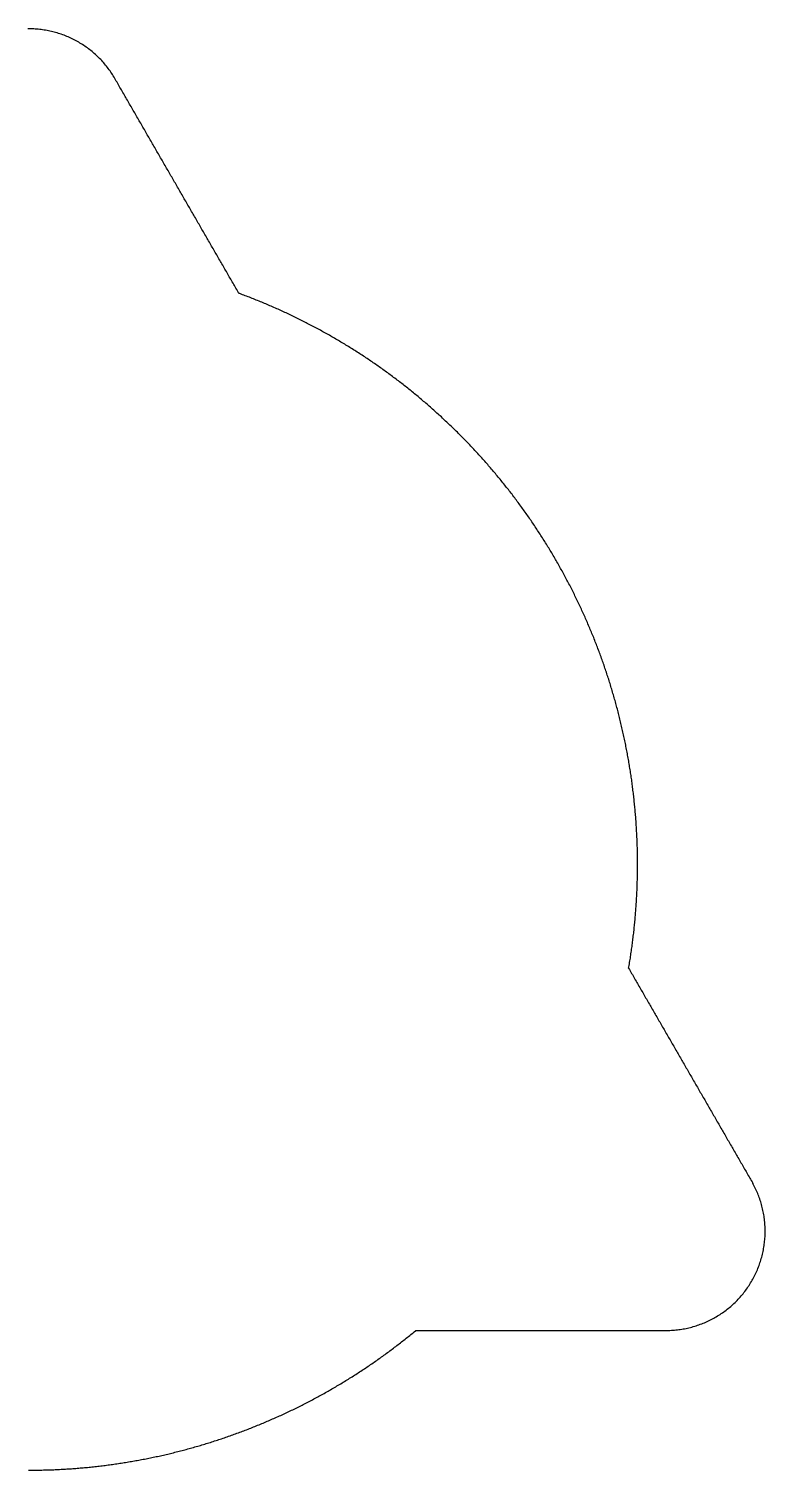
# Model space of a CAD drawing. Extents: x -24.9 to 24.9, y -20.5 to 28.3.
# Drawn here: x 0 to 24.92, y -20.5 to 28.29 of the extents above; entities that cross this region are included whole.
import ezdxf

# ---------------------------------------------------------------- set-up
doc = ezdxf.new("R2010")
doc.units = 0
doc.layers.get('0').update_dxf_attribs({"linetype": 'continuous'})

# ---------------------------------------------------------------- blocks, each defined once
blk = doc.blocks.new('CLONE')
at = {"color": 0}
for points in [[(2.91, 26.61), (2.885, 26.653), (2.859, 26.696), (2.832, 26.739), (2.805, 26.78), (2.777, 26.822), (2.748, 26.863), (2.719, 26.904), (2.69, 26.944), (2.659, 26.984), (2.629, 27.023), (2.597, 27.062), (2.565, 27.1), (2.533, 27.138), (2.499, 27.176), (2.466, 27.213), (2.432, 27.249), (2.397, 27.285), (2.361, 27.321), (2.326, 27.355), (2.289, 27.39), (2.252, 27.424), (2.215, 27.457), (2.177, 27.489), (2.139, 27.522), (2.1, 27.553), (2.061, 27.584), (2.021, 27.614), (1.981, 27.644), (1.94, 27.673), (1.899, 27.702), (1.858, 27.73), (1.816, 27.757), (1.774, 27.784), (1.731, 27.81), (1.688, 27.836), (1.645, 27.86), (1.601, 27.884), (1.557, 27.908), (1.512, 27.931), (1.467, 27.953), (1.422, 27.974), (1.377, 27.995), (1.331, 28.015), (1.285, 28.035), (1.239, 28.054), (1.192, 28.072), (1.145, 28.089), (1.098, 28.106), (1.051, 28.122), (1.003, 28.137), (0.955, 28.152), (0.907, 28.166), (0.859, 28.179), (0.811, 28.191), (0.762, 28.203), (0.713, 28.214), (0.664, 28.224), (0.615, 28.234), (0.566, 28.242), (0.517, 28.25), (0.467, 28.258), (0.418, 28.264), (0.368, 28.27), (0.318, 28.275), (0.268, 28.28), (0.218, 28.283), (0.169, 28.286), (0.119, 28.288), (0.069, 28.29), (0.019, 28.29), (-0.031, 28.29)], [(7.11, 19.336), (7.085, 19.379), (7.06, 19.422), (7.035, 19.466), (7.01, 19.509), (6.985, 19.552), (6.96, 19.596), (6.935, 19.639), (6.91, 19.682), (6.885, 19.725), (6.86, 19.769), (6.835, 19.812), (6.81, 19.855), (6.785, 19.899), (6.76, 19.942), (6.735, 19.985), (6.71, 20.029), (6.685, 20.072), (6.66, 20.115), (6.635, 20.158), (6.61, 20.202), (6.585, 20.245), (6.56, 20.288), (6.535, 20.332), (6.51, 20.375), (6.485, 20.418), (6.46, 20.462), (6.435, 20.505), (6.41, 20.548), (6.385, 20.591), (6.36, 20.635), (6.335, 20.678), (6.31, 20.721), (6.285, 20.765), (6.26, 20.808), (6.235, 20.851), (6.21, 20.895), (6.185, 20.938), (6.16, 20.981), (6.135, 21.024), (6.11, 21.068), (6.085, 21.111), (6.06, 21.154), (6.035, 21.198), (6.01, 21.241), (5.985, 21.284), (5.96, 21.328), (5.935, 21.371), (5.91, 21.414), (5.885, 21.457), (5.86, 21.501), (5.835, 21.544), (5.81, 21.587), (5.785, 21.631), (5.76, 21.674), (5.735, 21.717), (5.71, 21.761), (5.685, 21.804), (5.66, 21.847), (5.635, 21.89), (5.61, 21.934), (5.585, 21.977), (5.56, 22.02), (5.535, 22.064), (5.51, 22.107), (5.485, 22.15), (5.46, 22.194), (5.435, 22.237), (5.41, 22.28), (5.385, 22.324), (5.36, 22.367), (5.335, 22.41), (5.31, 22.453), (5.285, 22.497), (5.26, 22.54), (5.235, 22.583), (5.21, 22.627), (5.185, 22.67), (5.16, 22.713), (5.135, 22.757), (5.11, 22.8), (5.085, 22.843), (5.06, 22.886), (5.035, 22.93), (5.01, 22.973), (4.985, 23.016), (4.96, 23.06), (4.935, 23.103), (4.91, 23.146), (4.885, 23.19), (4.86, 23.233), (4.835, 23.276), (4.81, 23.319), (4.785, 23.363), (4.76, 23.406), (4.735, 23.449), (4.71, 23.493), (4.685, 23.536), (4.66, 23.579), (4.635, 23.623), (4.61, 23.666), (4.585, 23.709), (4.56, 23.752), (4.535, 23.796), (4.51, 23.839), (4.485, 23.882), (4.46, 23.926), (4.435, 23.969), (4.41, 24.012), (4.385, 24.056), (4.36, 24.099), (4.335, 24.142), (4.31, 24.185), (4.285, 24.229), (4.26, 24.272), (4.235, 24.315), (4.21, 24.359), (4.185, 24.402), (4.16, 24.445), (4.135, 24.489), (4.11, 24.532), (4.085, 24.575), (4.06, 24.618), (4.035, 24.662), (4.01, 24.705), (3.985, 24.748), (3.96, 24.792), (3.935, 24.835), (3.91, 24.878), (3.885, 24.922), (3.86, 24.965), (3.835, 25.008), (3.81, 25.051), (3.785, 25.095), (3.76, 25.138), (3.735, 25.181), (3.71, 25.225), (3.685, 25.268), (3.66, 25.311), (3.635, 25.355), (3.61, 25.398), (3.585, 25.441), (3.56, 25.485), (3.535, 25.528), (3.51, 25.571), (3.485, 25.614), (3.46, 25.658), (3.435, 25.701), (3.41, 25.744), (3.385, 25.788), (3.36, 25.831), (3.335, 25.874), (3.31, 25.918), (3.285, 25.961), (3.26, 26.004), (3.235, 26.047), (3.21, 26.091), (3.185, 26.134), (3.16, 26.177), (3.135, 26.221), (3.11, 26.264), (3.085, 26.307), (3.06, 26.351), (3.035, 26.394), (3.01, 26.437), (2.985, 26.48), (2.96, 26.524), (2.935, 26.567), (2.91, 26.61)], [(7.11, 19.336), (7.085, 19.379), (7.06, 19.422), (7.035, 19.466), (7.01, 19.509), (6.985, 19.552), (6.96, 19.596), (6.935, 19.639), (6.91, 19.682), (6.885, 19.725), (6.86, 19.769), (6.835, 19.812), (6.81, 19.855), (6.785, 19.899), (6.76, 19.942), (6.735, 19.985), (6.71, 20.029), (6.685, 20.072), (6.66, 20.115), (6.635, 20.158), (6.61, 20.202), (6.585, 20.245), (6.56, 20.288), (6.535, 20.332), (6.51, 20.375), (6.485, 20.418), (6.46, 20.462), (6.435, 20.505), (6.41, 20.548), (6.385, 20.591), (6.36, 20.635), (6.335, 20.678), (6.31, 20.721), (6.285, 20.765), (6.26, 20.808), (6.235, 20.851), (6.21, 20.895), (6.185, 20.938), (6.16, 20.981), (6.135, 21.024), (6.11, 21.068), (6.085, 21.111), (6.06, 21.154), (6.035, 21.198), (6.01, 21.241), (5.985, 21.284), (5.96, 21.328), (5.935, 21.371), (5.91, 21.414), (5.885, 21.457), (5.86, 21.501), (5.835, 21.544), (5.81, 21.587), (5.785, 21.631), (5.76, 21.674), (5.735, 21.717), (5.71, 21.761), (5.685, 21.804), (5.66, 21.847), (5.635, 21.89), (5.61, 21.934), (5.585, 21.977), (5.56, 22.02), (5.535, 22.064), (5.51, 22.107), (5.485, 22.15), (5.46, 22.194), (5.435, 22.237), (5.41, 22.28), (5.385, 22.324), (5.36, 22.367), (5.335, 22.41), (5.31, 22.453), (5.285, 22.497), (5.26, 22.54), (5.235, 22.583), (5.21, 22.627), (5.185, 22.67), (5.16, 22.713), (5.135, 22.757), (5.11, 22.8), (5.085, 22.843), (5.06, 22.886), (5.035, 22.93), (5.01, 22.973), (4.985, 23.016), (4.96, 23.06), (4.935, 23.103), (4.91, 23.146), (4.885, 23.19), (4.86, 23.233), (4.835, 23.276), (4.81, 23.319), (4.785, 23.363), (4.76, 23.406), (4.735, 23.449), (4.71, 23.493), (4.685, 23.536), (4.66, 23.579), (4.635, 23.623), (4.61, 23.666), (4.585, 23.709), (4.56, 23.752), (4.535, 23.796), (4.51, 23.839), (4.485, 23.882), (4.46, 23.926), (4.435, 23.969), (4.41, 24.012), (4.385, 24.056), (4.36, 24.099), (4.335, 24.142), (4.31, 24.185), (4.285, 24.229), (4.26, 24.272), (4.235, 24.315), (4.21, 24.359), (4.185, 24.402), (4.16, 24.445), (4.135, 24.489), (4.11, 24.532), (4.085, 24.575), (4.06, 24.618), (4.035, 24.662), (4.01, 24.705), (3.985, 24.748), (3.96, 24.792), (3.935, 24.835), (3.91, 24.878), (3.885, 24.922), (3.86, 24.965), (3.835, 25.008), (3.81, 25.051), (3.785, 25.095), (3.76, 25.138), (3.735, 25.181), (3.71, 25.225), (3.685, 25.268), (3.66, 25.311), (3.635, 25.355), (3.61, 25.398), (3.585, 25.441), (3.56, 25.485), (3.535, 25.528), (3.51, 25.571), (3.485, 25.614), (3.46, 25.658), (3.435, 25.701), (3.41, 25.744), (3.385, 25.788), (3.36, 25.831), (3.335, 25.874), (3.31, 25.918), (3.285, 25.961), (3.26, 26.004), (3.235, 26.047), (3.21, 26.091), (3.185, 26.134), (3.16, 26.177), (3.135, 26.221), (3.11, 26.264), (3.085, 26.307), (3.06, 26.351), (3.035, 26.394), (3.01, 26.437), (2.985, 26.48), (2.96, 26.524), (2.935, 26.567), (2.91, 26.61)], [(20.3, -3.511), (20.308, -3.462), (20.317, -3.413), (20.325, -3.364), (20.333, -3.314), (20.341, -3.265), (20.349, -3.215), (20.357, -3.166), (20.364, -3.117), (20.372, -3.067), (20.379, -3.018), (20.386, -2.968), (20.394, -2.919), (20.401, -2.869), (20.408, -2.82), (20.414, -2.77), (20.421, -2.721), (20.428, -2.671), (20.434, -2.622), (20.44, -2.572), (20.446, -2.522), (20.453, -2.473), (20.458, -2.423), (20.464, -2.373), (20.47, -2.324), (20.476, -2.274), (20.481, -2.224), (20.486, -2.175), (20.492, -2.125), (20.497, -2.075), (20.502, -2.025), (20.507, -1.976), (20.511, -1.926), (20.516, -1.876), (20.52, -1.826), (20.525, -1.776), (20.529, -1.727), (20.533, -1.677), (20.537, -1.627), (20.541, -1.577), (20.545, -1.527), (20.548, -1.477), (20.552, -1.427), (20.555, -1.378), (20.559, -1.328), (20.562, -1.278), (20.565, -1.228), (20.568, -1.178), (20.571, -1.128), (20.573, -1.078), (20.576, -1.028), (20.578, -0.978), (20.581, -0.928), (20.583, -0.878), (20.585, -0.828), (20.587, -0.778), (20.589, -0.728), (20.59, -0.679), (20.592, -0.629), (20.593, -0.579), (20.595, -0.529), (20.596, -0.479), (20.597, -0.429), (20.598, -0.379), (20.599, -0.329), (20.6, -0.279), (20.6, -0.229), (20.601, -0.179), (20.601, -0.129), (20.601, -0.079), (20.601, -0.029), (20.601, 0.021), (20.601, 0.071), (20.601, 0.121), (20.601, 0.171), (20.6, 0.221), (20.6, 0.271), (20.599, 0.321), (20.598, 0.371), (20.597, 0.421), (20.596, 0.471), (20.595, 0.521), (20.594, 0.571), (20.592, 0.621), (20.591, 0.671), (20.589, 0.721), (20.587, 0.771), (20.585, 0.821), (20.583, 0.871), (20.581, 0.921), (20.579, 0.971), (20.576, 1.021), (20.574, 1.071), (20.571, 1.121), (20.568, 1.171), (20.565, 1.221), (20.562, 1.271), (20.559, 1.32), (20.556, 1.37), (20.552, 1.42), (20.549, 1.47), (20.545, 1.52), (20.542, 1.57), (20.538, 1.62), (20.534, 1.67), (20.53, 1.719), (20.525, 1.769), (20.521, 1.819), (20.517, 1.869), (20.512, 1.919), (20.507, 1.968), (20.502, 2.018), (20.497, 2.068), (20.492, 2.118), (20.487, 2.167), (20.482, 2.217), (20.476, 2.267), (20.471, 2.316), (20.465, 2.366), (20.459, 2.416), (20.453, 2.465), (20.447, 2.515), (20.441, 2.565), (20.435, 2.614), (20.429, 2.664), (20.422, 2.713), (20.415, 2.763), (20.409, 2.813), (20.402, 2.862), (20.395, 2.912), (20.388, 2.961), (20.38, 3.011), (20.373, 3.06), (20.365, 3.109), (20.358, 3.159), (20.35, 3.208), (20.342, 3.258), (20.334, 3.307), (20.326, 3.356), (20.318, 3.406), (20.31, 3.455), (20.301, 3.504), (20.293, 3.553), (20.284, 3.603), (20.275, 3.652), (20.266, 3.701), (20.257, 3.75), (20.248, 3.799), (20.239, 3.849), (20.229, 3.898), (20.22, 3.947), (20.21, 3.996), (20.2, 4.045), (20.191, 4.094), (20.181, 4.143), (20.17, 4.192), (20.16, 4.241), (20.15, 4.29), (20.139, 4.339), (20.129, 4.387), (20.118, 4.436), (20.107, 4.485), (20.096, 4.534), (20.085, 4.583), (20.074, 4.631), (20.063, 4.68), (20.051, 4.729), (20.04, 4.777), (20.028, 4.826), (20.016, 4.875), (20.005, 4.923), (19.993, 4.972), (19.98, 5.02), (19.968, 5.069), (19.956, 5.117), (19.943, 5.166), (19.931, 5.214), (19.918, 5.262), (19.905, 5.311), (19.892, 5.359), (19.879, 5.407), (19.866, 5.455), (19.853, 5.504), (19.839, 5.552), (19.826, 5.6), (19.812, 5.648), (19.798, 5.696), (19.784, 5.744), (19.77, 5.792), (19.756, 5.84), (19.742, 5.888), (19.728, 5.936), (19.713, 5.984), (19.699, 6.032), (19.684, 6.079), (19.669, 6.127), (19.654, 6.175), (19.639, 6.223), (19.624, 6.27), (19.609, 6.318), (19.593, 6.365), (19.578, 6.413), (19.562, 6.46), (19.547, 6.508), (19.531, 6.555), (19.515, 6.603), (19.499, 6.65), (19.482, 6.697), (19.466, 6.745), (19.45, 6.792), (19.433, 6.839), (19.416, 6.886), (19.4, 6.933), (19.383, 6.98), (19.366, 7.027), (19.349, 7.074), (19.331, 7.121), (19.314, 7.168), (19.297, 7.215), (19.279, 7.262), (19.261, 7.309), (19.244, 7.355), (19.226, 7.402), (19.208, 7.449), (19.19, 7.495), (19.171, 7.542), (19.153, 7.588), (19.135, 7.635), (19.116, 7.681), (19.097, 7.728), (19.078, 7.774), (19.059, 7.82), (19.04, 7.866), (19.021, 7.913), (19.002, 7.959), (18.983, 8.005), (18.963, 8.051), (18.944, 8.097), (18.924, 8.143), (18.904, 8.189), (18.884, 8.235), (18.864, 8.28), (18.844, 8.326), (18.824, 8.372), (18.803, 8.418), (18.783, 8.463), (18.762, 8.509), (18.742, 8.554), (18.721, 8.6), (18.7, 8.645), (18.679, 8.69), (18.658, 8.736), (18.636, 8.781), (18.615, 8.826), (18.593, 8.871), (18.572, 8.917), (18.55, 8.962), (18.528, 9.007), (18.506, 9.051), (18.484, 9.096), (18.462, 9.141), (18.44, 9.186), (18.418, 9.231), (18.395, 9.275), (18.373, 9.32), (18.35, 9.365), (18.327, 9.409), (18.304, 9.454), (18.281, 9.498), (18.258, 9.542), (18.235, 9.587), (18.212, 9.631), (18.188, 9.675), (18.165, 9.719), (18.141, 9.763), (18.117, 9.807), (18.094, 9.851), (18.07, 9.895), (18.046, 9.939), (18.021, 9.983), (17.997, 10.026), (17.973, 10.07), (17.948, 10.114), (17.924, 10.157), (17.899, 10.201), (17.874, 10.244), (17.849, 10.287), (17.824, 10.331), (17.799, 10.374), (17.774, 10.417), (17.748, 10.46), (17.723, 10.503), (17.697, 10.546), (17.672, 10.589), (17.646, 10.632), (17.62, 10.675), (17.594, 10.717), (17.568, 10.76), (17.542, 10.803), (17.516, 10.845), (17.489, 10.888), (17.463, 10.93), (17.436, 10.972), (17.41, 11.015), (17.383, 11.057), (17.356, 11.099), (17.329, 11.141), (17.302, 11.183), (17.275, 11.225), (17.247, 11.267), (17.22, 11.309), (17.193, 11.351), (17.165, 11.392), (17.137, 11.434), (17.109, 11.476), (17.082, 11.517), (17.054, 11.558), (17.025, 11.6), (16.997, 11.641), (16.969, 11.682), (16.94, 11.723), (16.912, 11.765), (16.883, 11.806), (16.855, 11.847), (16.826, 11.887), (16.797, 11.928), (16.768, 11.969), (16.739, 12.01), (16.71, 12.05), (16.68, 12.091), (16.651, 12.131), (16.622, 12.172), (16.592, 12.212), (16.562, 12.252), (16.532, 12.292), (16.503, 12.332), (16.473, 12.372), (16.443, 12.412), (16.412, 12.452), (16.382, 12.492), (16.352, 12.532), (16.321, 12.571), (16.291, 12.611), (16.26, 12.65), (16.229, 12.69), (16.198, 12.729), (16.167, 12.768), (16.136, 12.808), (16.105, 12.847), (16.074, 12.886), (16.043, 12.925), (16.011, 12.964), (15.98, 13.002), (15.948, 13.041), (15.917, 13.08), (15.885, 13.118), (15.853, 13.157), (15.821, 13.195), (15.789, 13.234), (15.757, 13.272), (15.724, 13.31), (15.692, 13.348), (15.66, 13.386), (15.627, 13.424), (15.594, 13.462), (15.562, 13.5), (15.529, 13.538), (15.496, 13.575), (15.463, 13.613), (15.43, 13.651), (15.397, 13.688), (15.363, 13.725), (15.33, 13.763), (15.297, 13.8), (15.263, 13.837), (15.23, 13.874), (15.196, 13.911), (15.162, 13.948), (15.128, 13.984), (15.094, 14.021), (15.06, 14.058), (15.026, 14.094), (14.992, 14.131), (14.957, 14.167), (14.923, 14.203), (14.888, 14.239), (14.854, 14.275), (14.819, 14.311), (14.784, 14.347), (14.749, 14.383), (14.714, 14.419), (14.679, 14.455), (14.644, 14.49), (14.609, 14.526), (14.574, 14.561), (14.538, 14.596), (14.503, 14.632), (14.467, 14.667), (14.432, 14.702), (14.396, 14.737), (14.36, 14.772), (14.324, 14.807), (14.288, 14.841), (14.252, 14.876), (14.216, 14.91), (14.18, 14.945), (14.144, 14.979), (14.107, 15.014), (14.071, 15.048), (14.034, 15.082), (13.998, 15.116), (13.961, 15.15), (13.924, 15.184), (13.887, 15.217), (13.85, 15.251), (13.813, 15.285), (13.776, 15.318), (13.739, 15.351), (13.701, 15.385), (13.664, 15.418), (13.627, 15.451), (13.589, 15.484), (13.551, 15.517), (13.514, 15.55), (13.476, 15.583), (13.438, 15.615), (13.4, 15.648), (13.362, 15.68), (13.324, 15.713), (13.286, 15.745), (13.248, 15.777), (13.209, 15.809), (13.171, 15.841), (13.132, 15.873), (13.094, 15.905), (13.055, 15.937), (13.016, 15.968), (12.978, 16), (12.939, 16.031), (12.9, 16.063), (12.861, 16.094), (12.822, 16.125), (12.783, 16.156), (12.743, 16.187), (12.704, 16.218), (12.665, 16.249), (12.625, 16.28), (12.586, 16.31), (12.546, 16.341), (12.506, 16.371), (12.466, 16.401), (12.427, 16.432), (12.387, 16.462), (12.347, 16.492), (12.307, 16.522), (12.266, 16.552), (12.226, 16.581), (12.186, 16.611), (12.146, 16.64), (12.105, 16.67), (12.065, 16.699), (12.024, 16.728), (11.984, 16.758), (11.943, 16.787), (11.902, 16.815), (11.861, 16.844), (11.82, 16.873), (11.779, 16.902), (11.738, 16.93), (11.697, 16.959), (11.656, 16.987), (11.615, 17.015), (11.573, 17.043), (11.532, 17.071), (11.49, 17.099), (11.449, 17.127), (11.407, 17.155), (11.366, 17.183), (11.324, 17.21), (11.282, 17.238), (11.24, 17.265), (11.198, 17.292), (11.156, 17.319), (11.114, 17.346), (11.072, 17.373), (11.03, 17.4), (10.988, 17.427), (10.945, 17.453), (10.903, 17.48), (10.86, 17.506), (10.818, 17.533), (10.775, 17.559), (10.733, 17.585), (10.69, 17.611), (10.647, 17.637), (10.604, 17.663), (10.562, 17.688), (10.519, 17.714), (10.476, 17.739), (10.432, 17.765), (10.389, 17.79), (10.346, 17.815), (10.303, 17.84), (10.26, 17.865), (10.216, 17.89), (10.173, 17.915), (10.129, 17.939), (10.086, 17.964), (10.042, 17.988), (9.998, 18.013), (9.955, 18.037), (9.911, 18.061), (9.867, 18.085), (9.823, 18.109), (9.779, 18.133), (9.735, 18.156), (9.691, 18.18), (9.647, 18.203), (9.602, 18.227), (9.558, 18.25), (9.514, 18.273), (9.47, 18.296), (9.425, 18.319), (9.381, 18.342), (9.336, 18.365), (9.291, 18.387), (9.247, 18.41), (9.202, 18.432), (9.157, 18.454), (9.113, 18.477), (9.068, 18.499), (9.023, 18.521), (8.978, 18.542), (8.933, 18.564), (8.888, 18.586), (8.842, 18.607), (8.797, 18.629), (8.752, 18.65), (8.707, 18.671), (8.661, 18.692), (8.616, 18.713), (8.571, 18.734), (8.525, 18.755), (8.48, 18.775), (8.434, 18.796), (8.388, 18.816), (8.343, 18.837), (8.297, 18.857), (8.251, 18.877), (8.205, 18.897), (8.159, 18.917), (8.113, 18.937), (8.067, 18.956), (8.021, 18.976), (7.975, 18.995), (7.929, 19.014), (7.883, 19.034), (7.837, 19.053), (7.791, 19.072), (7.744, 19.09), (7.698, 19.109), (7.652, 19.128), (7.605, 19.146), (7.559, 19.165), (7.512, 19.183), (7.465, 19.201), (7.419, 19.219), (7.372, 19.237), (7.325, 19.255), (7.279, 19.273), (7.232, 19.29), (7.185, 19.308), (7.138, 19.325), (7.11, 19.336)], [(20.3, -3.511), (20.325, -3.555), (20.35, -3.598), (20.375, -3.641), (20.4, -3.685), (20.425, -3.728), (20.45, -3.771), (20.475, -3.815), (20.5, -3.858), (20.525, -3.901), (20.55, -3.944), (20.575, -3.988), (20.6, -4.031), (20.625, -4.074), (20.65, -4.118), (20.675, -4.161), (20.7, -4.204), (20.725, -4.248), (20.75, -4.291), (20.775, -4.334), (20.8, -4.377), (20.825, -4.421), (20.85, -4.464), (20.875, -4.507), (20.9, -4.551), (20.925, -4.594), (20.95, -4.637), (20.975, -4.681), (21, -4.724), (21.025, -4.767), (21.05, -4.81), (21.075, -4.854), (21.1, -4.897), (21.125, -4.94), (21.15, -4.984), (21.175, -5.027), (21.2, -5.07), (21.225, -5.114), (21.25, -5.157), (21.275, -5.2), (21.3, -5.243), (21.325, -5.287), (21.35, -5.33), (21.375, -5.373), (21.4, -5.417), (21.425, -5.46), (21.45, -5.503), (21.475, -5.547), (21.5, -5.59), (21.525, -5.633), (21.55, -5.676), (21.575, -5.72), (21.6, -5.763), (21.625, -5.806), (21.65, -5.85), (21.675, -5.893), (21.7, -5.936), (21.725, -5.98), (21.75, -6.023), (21.775, -6.066), (21.8, -6.109), (21.825, -6.153), (21.85, -6.196), (21.875, -6.239), (21.9, -6.283), (21.925, -6.326), (21.95, -6.369), (21.975, -6.413), (22, -6.456), (22.025, -6.499), (22.05, -6.543), (22.075, -6.586), (22.1, -6.629), (22.125, -6.672), (22.15, -6.716), (22.175, -6.759), (22.2, -6.802), (22.225, -6.846), (22.25, -6.889), (22.275, -6.932), (22.3, -6.976), (22.325, -7.019), (22.35, -7.062), (22.375, -7.105), (22.4, -7.149), (22.425, -7.192), (22.45, -7.235), (22.475, -7.279), (22.5, -7.322), (22.525, -7.365), (22.55, -7.409), (22.575, -7.452), (22.6, -7.495), (22.625, -7.538), (22.65, -7.582), (22.675, -7.625), (22.7, -7.668), (22.725, -7.712), (22.75, -7.755), (22.775, -7.798), (22.8, -7.842), (22.825, -7.885), (22.85, -7.928), (22.875, -7.971), (22.9, -8.015), (22.925, -8.058), (22.95, -8.101), (22.975, -8.145), (23, -8.188), (23.025, -8.231), (23.05, -8.275), (23.075, -8.318), (23.1, -8.361), (23.125, -8.404), (23.15, -8.448), (23.175, -8.491), (23.2, -8.534), (23.225, -8.578), (23.25, -8.621), (23.275, -8.664), (23.3, -8.708), (23.325, -8.751), (23.35, -8.794), (23.375, -8.837), (23.4, -8.881), (23.425, -8.924), (23.45, -8.967), (23.475, -9.011), (23.5, -9.054), (23.525, -9.097), (23.55, -9.141), (23.575, -9.184), (23.6, -9.227), (23.625, -9.27), (23.65, -9.314), (23.675, -9.357), (23.7, -9.4), (23.725, -9.444), (23.75, -9.487), (23.775, -9.53), (23.8, -9.574), (23.825, -9.617), (23.85, -9.66), (23.875, -9.703), (23.9, -9.747), (23.925, -9.79), (23.95, -9.833), (23.975, -9.877), (24, -9.92), (24.025, -9.963), (24.05, -10.007), (24.075, -10.05), (24.1, -10.093), (24.125, -10.137), (24.15, -10.18), (24.175, -10.223), (24.2, -10.266), (24.225, -10.31), (24.25, -10.353), (24.275, -10.396), (24.3, -10.44), (24.325, -10.483), (24.35, -10.526), (24.375, -10.57), (24.4, -10.613), (24.425, -10.656), (24.45, -10.699), (24.475, -10.743), (24.5, -10.786)], [(20.3, -3.511), (20.325, -3.555), (20.35, -3.598), (20.375, -3.641), (20.4, -3.685), (20.425, -3.728), (20.45, -3.771), (20.475, -3.815), (20.5, -3.858), (20.525, -3.901), (20.55, -3.944), (20.575, -3.988), (20.6, -4.031), (20.625, -4.074), (20.65, -4.118), (20.675, -4.161), (20.7, -4.204), (20.725, -4.248), (20.75, -4.291), (20.775, -4.334), (20.8, -4.377), (20.825, -4.421), (20.85, -4.464), (20.875, -4.507), (20.9, -4.551), (20.925, -4.594), (20.95, -4.637), (20.975, -4.681), (21, -4.724), (21.025, -4.767), (21.05, -4.81), (21.075, -4.854), (21.1, -4.897), (21.125, -4.94), (21.15, -4.984), (21.175, -5.027), (21.2, -5.07), (21.225, -5.114), (21.25, -5.157), (21.275, -5.2), (21.3, -5.243), (21.325, -5.287), (21.35, -5.33), (21.375, -5.373), (21.4, -5.417), (21.425, -5.46), (21.45, -5.503), (21.475, -5.547), (21.5, -5.59), (21.525, -5.633), (21.55, -5.676), (21.575, -5.72), (21.6, -5.763), (21.625, -5.806), (21.65, -5.85), (21.675, -5.893), (21.7, -5.936), (21.725, -5.98), (21.75, -6.023), (21.775, -6.066), (21.8, -6.109), (21.825, -6.153), (21.85, -6.196), (21.875, -6.239), (21.9, -6.283), (21.925, -6.326), (21.95, -6.369), (21.975, -6.413), (22, -6.456), (22.025, -6.499), (22.05, -6.543), (22.075, -6.586), (22.1, -6.629), (22.125, -6.672), (22.15, -6.716), (22.175, -6.759), (22.2, -6.802), (22.225, -6.846), (22.25, -6.889), (22.275, -6.932), (22.3, -6.976), (22.325, -7.019), (22.35, -7.062), (22.375, -7.105), (22.4, -7.149), (22.425, -7.192), (22.45, -7.235), (22.475, -7.279), (22.5, -7.322), (22.525, -7.365), (22.55, -7.409), (22.575, -7.452), (22.6, -7.495), (22.625, -7.538), (22.65, -7.582), (22.675, -7.625), (22.7, -7.668), (22.725, -7.712), (22.75, -7.755), (22.775, -7.798), (22.8, -7.842), (22.825, -7.885), (22.85, -7.928), (22.875, -7.971), (22.9, -8.015), (22.925, -8.058), (22.95, -8.101), (22.975, -8.145), (23, -8.188), (23.025, -8.231), (23.05, -8.275), (23.075, -8.318), (23.1, -8.361), (23.125, -8.404), (23.15, -8.448), (23.175, -8.491), (23.2, -8.534), (23.225, -8.578), (23.25, -8.621), (23.275, -8.664), (23.3, -8.708), (23.325, -8.751), (23.35, -8.794), (23.375, -8.837), (23.4, -8.881), (23.425, -8.924), (23.45, -8.967), (23.475, -9.011), (23.5, -9.054), (23.525, -9.097), (23.55, -9.141), (23.575, -9.184), (23.6, -9.227), (23.625, -9.27), (23.65, -9.314), (23.675, -9.357), (23.7, -9.4), (23.725, -9.444), (23.75, -9.487), (23.775, -9.53), (23.8, -9.574), (23.825, -9.617), (23.85, -9.66), (23.875, -9.703), (23.9, -9.747), (23.925, -9.79), (23.95, -9.833), (23.975, -9.877), (24, -9.92), (24.025, -9.963), (24.05, -10.007), (24.075, -10.05), (24.1, -10.093), (24.125, -10.137), (24.15, -10.18), (24.175, -10.223), (24.2, -10.266), (24.225, -10.31), (24.25, -10.353), (24.275, -10.396), (24.3, -10.44), (24.325, -10.483), (24.35, -10.526), (24.375, -10.57), (24.4, -10.613), (24.425, -10.656), (24.45, -10.699), (24.475, -10.743), (24.5, -10.786)], [(21.499, -15.772), (21.549, -15.773), (21.599, -15.772), (21.649, -15.772), (21.699, -15.77), (21.749, -15.767), (21.799, -15.764), (21.848, -15.76), (21.898, -15.756), (21.948, -15.75), (21.997, -15.744), (22.047, -15.737), (22.096, -15.73), (22.146, -15.721), (22.195, -15.712), (22.244, -15.702), (22.293, -15.692), (22.341, -15.681), (22.39, -15.669), (22.438, -15.656), (22.487, -15.642), (22.535, -15.628), (22.582, -15.613), (22.63, -15.598), (22.677, -15.582), (22.724, -15.565), (22.771, -15.547), (22.817, -15.529), (22.864, -15.509), (22.91, -15.49), (22.955, -15.469), (23, -15.448), (23.045, -15.426), (23.09, -15.404), (23.135, -15.381), (23.179, -15.357), (23.222, -15.333), (23.265, -15.308), (23.308, -15.282), (23.351, -15.256), (23.393, -15.229), (23.435, -15.201), (23.476, -15.173), (23.517, -15.144), (23.557, -15.115), (23.597, -15.085), (23.637, -15.054), (23.676, -15.023), (23.714, -14.991), (23.753, -14.959), (23.79, -14.926), (23.827, -14.892), (23.864, -14.858), (23.9, -14.824), (23.936, -14.789), (23.971, -14.753), (24.005, -14.717), (24.039, -14.68), (24.073, -14.643), (24.106, -14.606), (24.138, -14.567), (24.17, -14.529), (24.201, -14.49), (24.232, -14.45), (24.262, -14.41), (24.291, -14.37), (24.32, -14.329), (24.348, -14.288), (24.376, -14.246), (24.403, -14.204), (24.429, -14.161), (24.455, -14.118), (24.48, -14.075), (24.504, -14.032), (24.528, -13.988), (24.551, -13.943), (24.574, -13.899), (24.595, -13.854), (24.616, -13.808), (24.637, -13.763), (24.657, -13.717), (24.676, -13.67), (24.694, -13.624), (24.712, -13.577), (24.729, -13.53), (24.745, -13.483), (24.761, -13.435), (24.775, -13.388), (24.79, -13.34), (24.803, -13.291), (24.816, -13.243), (24.828, -13.195), (24.839, -13.146), (24.85, -13.097), (24.859, -13.048), (24.868, -12.999), (24.877, -12.95), (24.884, -12.9), (24.891, -12.851), (24.897, -12.801), (24.903, -12.751), (24.908, -12.701), (24.911, -12.652), (24.915, -12.602), (24.917, -12.552), (24.919, -12.502), (24.92, -12.452), (24.92, -12.402), (24.919, -12.352), (24.918, -12.302), (24.916, -12.252), (24.913, -12.202), (24.91, -12.152), (24.906, -12.102), (24.901, -12.053), (24.895, -12.003), (24.888, -11.953), (24.881, -11.904), (24.873, -11.854), (24.865, -11.805), (24.855, -11.756), (24.845, -11.707), (24.834, -11.658), (24.823, -11.61), (24.81, -11.561), (24.797, -11.513), (24.784, -11.465), (24.769, -11.417), (24.754, -11.369), (24.738, -11.322), (24.721, -11.275), (24.704, -11.228), (24.686, -11.181), (24.668, -11.135), (24.648, -11.089), (24.628, -11.043), (24.607, -10.997), (24.586, -10.952), (24.564, -10.907), (24.541, -10.863), (24.518, -10.819), (24.5, -10.786)], [(-0.009, -20.502), (0.041, -20.502), (0.091, -20.502), (0.141, -20.502), (0.191, -20.501), (0.241, -20.501), (0.291, -20.5), (0.341, -20.499), (0.391, -20.498), (0.441, -20.497), (0.491, -20.496), (0.541, -20.495), (0.591, -20.494), (0.641, -20.492), (0.691, -20.49), (0.741, -20.489), (0.791, -20.487), (0.841, -20.485), (0.89, -20.483), (0.94, -20.481), (0.99, -20.478), (1.04, -20.476), (1.09, -20.473), (1.14, -20.47), (1.19, -20.468), (1.24, -20.465), (1.29, -20.461), (1.34, -20.458), (1.39, -20.455), (1.44, -20.452), (1.489, -20.448), (1.539, -20.444), (1.589, -20.44), (1.639, -20.436), (1.689, -20.432), (1.739, -20.428), (1.788, -20.424), (1.838, -20.42), (1.888, -20.415), (1.938, -20.41), (1.988, -20.406), (2.037, -20.401), (2.087, -20.396), (2.137, -20.39), (2.187, -20.385), (2.236, -20.38), (2.286, -20.374), (2.336, -20.369), (2.385, -20.363), (2.435, -20.357), (2.485, -20.351), (2.534, -20.345), (2.584, -20.339), (2.633, -20.332), (2.683, -20.326), (2.733, -20.319), (2.782, -20.312), (2.832, -20.306), (2.881, -20.299), (2.931, -20.292), (2.98, -20.284), (3.03, -20.277), (3.079, -20.27), (3.128, -20.262), (3.178, -20.254), (3.227, -20.247), (3.277, -20.239), (3.326, -20.231), (3.375, -20.222), (3.425, -20.214), (3.474, -20.206), (3.523, -20.197), (3.572, -20.188), (3.622, -20.18), (3.671, -20.171), (3.72, -20.162), (3.769, -20.153), (3.818, -20.143), (3.867, -20.134), (3.917, -20.125), (3.966, -20.115), (4.015, -20.105), (4.064, -20.095), (4.113, -20.085), (4.162, -20.075), (4.211, -20.065), (4.259, -20.055), (4.308, -20.044), (4.357, -20.034), (4.406, -20.023), (4.455, -20.012), (4.504, -20.001), (4.552, -19.99), (4.601, -19.979), (4.65, -19.968), (4.699, -19.956), (4.747, -19.945), (4.796, -19.933), (4.844, -19.922), (4.893, -19.91), (4.942, -19.898), (4.99, -19.886), (5.039, -19.873), (5.087, -19.861), (5.135, -19.849), (5.184, -19.836), (5.232, -19.823), (5.281, -19.81), (5.329, -19.797), (5.377, -19.784), (5.425, -19.771), (5.474, -19.758), (5.522, -19.745), (5.57, -19.731), (5.618, -19.717), (5.666, -19.704), (5.714, -19.69), (5.762, -19.676), (5.81, -19.662), (5.858, -19.647), (5.906, -19.633), (5.954, -19.619), (6.002, -19.604), (6.049, -19.589), (6.097, -19.575), (6.145, -19.56), (6.193, -19.545), (6.24, -19.529), (6.288, -19.514), (6.335, -19.499), (6.383, -19.483), (6.43, -19.468), (6.478, -19.452), (6.525, -19.436), (6.573, -19.42), (6.62, -19.404), (6.667, -19.388), (6.715, -19.371), (6.762, -19.355), (6.809, -19.338), (6.856, -19.322), (6.903, -19.305), (6.95, -19.288), (6.997, -19.271), (7.044, -19.254), (7.091, -19.237), (7.138, -19.219), (7.185, -19.202), (7.232, -19.184), (7.278, -19.167), (7.325, -19.149), (7.372, -19.131), (7.419, -19.113), (7.465, -19.095), (7.512, -19.076), (7.558, -19.058), (7.605, -19.04), (7.651, -19.021), (7.697, -19.002), (7.744, -18.983), (7.79, -18.965), (7.836, -18.945), (7.882, -18.926), (7.929, -18.907), (7.975, -18.888), (8.021, -18.868), (8.067, -18.848), (8.113, -18.829), (8.158, -18.809), (8.204, -18.789), (8.25, -18.769), (8.296, -18.749), (8.342, -18.728), (8.387, -18.708), (8.433, -18.688), (8.478, -18.667), (8.524, -18.646), (8.569, -18.625), (8.615, -18.604), (8.66, -18.583), (8.705, -18.562), (8.751, -18.541), (8.796, -18.519), (8.841, -18.498), (8.886, -18.476), (8.931, -18.455), (8.976, -18.433), (9.021, -18.411), (9.066, -18.389), (9.111, -18.367), (9.155, -18.344), (9.2, -18.322), (9.245, -18.299), (9.289, -18.277), (9.334, -18.254), (9.378, -18.231), (9.423, -18.208), (9.467, -18.185), (9.512, -18.162), (9.556, -18.139), (9.6, -18.116), (9.644, -18.092), (9.688, -18.069), (9.732, -18.045), (9.776, -18.021), (9.82, -17.997), (9.864, -17.973), (9.908, -17.949), (9.952, -17.925), (9.995, -17.901), (10.039, -17.876), (10.082, -17.852), (10.126, -17.827), (10.169, -17.802), (10.213, -17.777), (10.256, -17.752), (10.299, -17.727), (10.343, -17.702), (10.386, -17.677), (10.429, -17.652), (10.472, -17.626), (10.515, -17.6), (10.558, -17.575), (10.601, -17.549), (10.643, -17.523), (10.686, -17.497), (10.729, -17.471), (10.771, -17.445), (10.814, -17.418), (10.856, -17.392), (10.899, -17.365), (10.941, -17.339), (10.983, -17.312), (11.025, -17.285), (11.067, -17.258), (11.109, -17.231), (11.151, -17.204), (11.193, -17.177), (11.235, -17.15), (11.277, -17.122), (11.319, -17.094), (11.36, -17.067), (11.402, -17.039), (11.444, -17.011), (11.485, -16.983), (11.526, -16.955), (11.568, -16.927), (11.609, -16.899), (11.65, -16.87), (11.691, -16.842), (11.732, -16.813), (11.773, -16.785), (11.814, -16.756), (11.855, -16.727), (11.896, -16.698), (11.936, -16.669), (11.977, -16.64), (12.018, -16.611), (12.058, -16.581), (12.098, -16.552), (12.139, -16.522), (12.179, -16.493), (12.219, -16.463), (12.259, -16.433), (12.299, -16.403), (12.339, -16.373), (12.379, -16.343), (12.419, -16.313), (12.459, -16.282), (12.498, -16.252), (12.538, -16.221), (12.578, -16.191), (12.617, -16.16), (12.656, -16.129), (12.696, -16.098), (12.735, -16.067), (12.774, -16.036), (12.813, -16.005), (12.852, -15.974), (12.891, -15.942), (12.93, -15.911), (12.969, -15.879), (13.007, -15.848), (13.046, -15.816), (13.084, -15.784), (13.099, -15.772)], [(13.099, -15.772), (13.149, -15.772), (13.199, -15.772), (13.249, -15.772), (13.299, -15.772), (13.349, -15.772), (13.399, -15.772), (13.449, -15.772), (13.499, -15.772), (13.549, -15.772), (13.599, -15.772), (13.649, -15.772), (13.699, -15.772), (13.749, -15.772), (13.799, -15.772), (13.849, -15.772), (13.899, -15.772), (13.949, -15.772), (13.999, -15.772), (14.049, -15.772), (14.099, -15.772), (14.149, -15.772), (14.199, -15.772), (14.249, -15.772), (14.299, -15.772), (14.349, -15.772), (14.399, -15.772), (14.449, -15.772), (14.499, -15.772), (14.549, -15.772), (14.599, -15.772), (14.649, -15.772), (14.699, -15.772), (14.749, -15.772), (14.799, -15.772), (14.849, -15.772), (14.899, -15.772), (14.949, -15.772), (14.999, -15.772), (15.049, -15.772), (15.099, -15.772), (15.149, -15.772), (15.199, -15.772), (15.249, -15.772), (15.299, -15.772), (15.349, -15.772), (15.399, -15.772), (15.449, -15.772), (15.499, -15.772), (15.549, -15.772), (15.599, -15.772), (15.649, -15.772), (15.699, -15.772), (15.749, -15.772), (15.799, -15.772), (15.849, -15.772), (15.899, -15.772), (15.949, -15.772), (15.999, -15.772), (16.049, -15.772), (16.099, -15.772), (16.149, -15.772), (16.199, -15.772), (16.249, -15.772), (16.299, -15.772), (16.349, -15.772), (16.399, -15.772), (16.449, -15.772), (16.499, -15.772), (16.549, -15.772), (16.599, -15.772), (16.649, -15.772), (16.699, -15.772), (16.749, -15.772), (16.799, -15.772), (16.849, -15.772), (16.899, -15.772), (16.949, -15.772), (16.999, -15.772), (17.049, -15.772), (17.099, -15.772), (17.149, -15.772), (17.199, -15.772), (17.249, -15.772), (17.299, -15.772), (17.349, -15.772), (17.399, -15.772), (17.449, -15.772), (17.499, -15.772), (17.549, -15.772), (17.599, -15.772), (17.649, -15.772), (17.699, -15.772), (17.749, -15.772), (17.799, -15.772), (17.849, -15.772), (17.899, -15.772), (17.949, -15.772), (17.999, -15.772), (18.049, -15.772), (18.099, -15.772), (18.149, -15.772), (18.199, -15.772), (18.249, -15.772), (18.299, -15.772), (18.349, -15.772), (18.399, -15.772), (18.449, -15.772), (18.499, -15.772), (18.549, -15.772), (18.599, -15.772), (18.649, -15.772), (18.699, -15.772), (18.749, -15.772), (18.799, -15.772), (18.849, -15.772), (18.899, -15.772), (18.949, -15.772), (18.999, -15.772), (19.049, -15.772), (19.099, -15.772), (19.149, -15.772), (19.199, -15.772), (19.249, -15.772), (19.299, -15.772), (19.349, -15.772), (19.399, -15.772), (19.449, -15.772), (19.499, -15.772), (19.549, -15.772), (19.599, -15.772), (19.649, -15.772), (19.699, -15.772), (19.749, -15.772), (19.799, -15.772), (19.849, -15.772), (19.899, -15.772), (19.949, -15.772), (19.999, -15.772), (20.049, -15.772), (20.099, -15.772), (20.149, -15.772), (20.199, -15.772), (20.249, -15.772), (20.299, -15.772), (20.349, -15.772), (20.399, -15.772), (20.449, -15.772), (20.499, -15.772), (20.549, -15.772), (20.599, -15.772), (20.649, -15.772), (20.699, -15.772), (20.749, -15.772), (20.799, -15.772), (20.849, -15.772), (20.899, -15.772), (20.949, -15.772), (20.999, -15.772), (21.049, -15.772), (21.099, -15.772), (21.149, -15.772), (21.199, -15.772), (21.249, -15.772), (21.299, -15.772), (21.349, -15.772), (21.399, -15.772), (21.449, -15.772), (21.499, -15.772)], [(13.099, -15.772), (13.149, -15.772), (13.199, -15.772), (13.249, -15.772), (13.299, -15.772), (13.349, -15.772), (13.399, -15.772), (13.449, -15.772), (13.499, -15.772), (13.549, -15.772), (13.599, -15.772), (13.649, -15.772), (13.699, -15.772), (13.749, -15.772), (13.799, -15.772), (13.849, -15.772), (13.899, -15.772), (13.949, -15.772), (13.999, -15.772), (14.049, -15.772), (14.099, -15.772), (14.149, -15.772), (14.199, -15.772), (14.249, -15.772), (14.299, -15.772), (14.349, -15.772), (14.399, -15.772), (14.449, -15.772), (14.499, -15.772), (14.549, -15.772), (14.599, -15.772), (14.649, -15.772), (14.699, -15.772), (14.749, -15.772), (14.799, -15.772), (14.849, -15.772), (14.899, -15.772), (14.949, -15.772), (14.999, -15.772), (15.049, -15.772), (15.099, -15.772), (15.149, -15.772), (15.199, -15.772), (15.249, -15.772), (15.299, -15.772), (15.349, -15.772), (15.399, -15.772), (15.449, -15.772), (15.499, -15.772), (15.549, -15.772), (15.599, -15.772), (15.649, -15.772), (15.699, -15.772), (15.749, -15.772), (15.799, -15.772), (15.849, -15.772), (15.899, -15.772), (15.949, -15.772), (15.999, -15.772), (16.049, -15.772), (16.099, -15.772), (16.149, -15.772), (16.199, -15.772), (16.249, -15.772), (16.299, -15.772), (16.349, -15.772), (16.399, -15.772), (16.449, -15.772), (16.499, -15.772), (16.549, -15.772), (16.599, -15.772), (16.649, -15.772), (16.699, -15.772), (16.749, -15.772), (16.799, -15.772), (16.849, -15.772), (16.899, -15.772), (16.949, -15.772), (16.999, -15.772), (17.049, -15.772), (17.099, -15.772), (17.149, -15.772), (17.199, -15.772), (17.249, -15.772), (17.299, -15.772), (17.349, -15.772), (17.399, -15.772), (17.449, -15.772), (17.499, -15.772), (17.549, -15.772), (17.599, -15.772), (17.649, -15.772), (17.699, -15.772), (17.749, -15.772), (17.799, -15.772), (17.849, -15.772), (17.899, -15.772), (17.949, -15.772), (17.999, -15.772), (18.049, -15.772), (18.099, -15.772), (18.149, -15.772), (18.199, -15.772), (18.249, -15.772), (18.299, -15.772), (18.349, -15.772), (18.399, -15.772), (18.449, -15.772), (18.499, -15.772), (18.549, -15.772), (18.599, -15.772), (18.649, -15.772), (18.699, -15.772), (18.749, -15.772), (18.799, -15.772), (18.849, -15.772), (18.899, -15.772), (18.949, -15.772), (18.999, -15.772), (19.049, -15.772), (19.099, -15.772), (19.149, -15.772), (19.199, -15.772), (19.249, -15.772), (19.299, -15.772), (19.349, -15.772), (19.399, -15.772), (19.449, -15.772), (19.499, -15.772), (19.549, -15.772), (19.599, -15.772), (19.649, -15.772), (19.699, -15.772), (19.749, -15.772), (19.799, -15.772), (19.849, -15.772), (19.899, -15.772), (19.949, -15.772), (19.999, -15.772), (20.049, -15.772), (20.099, -15.772), (20.149, -15.772), (20.199, -15.772), (20.249, -15.772), (20.299, -15.772), (20.349, -15.772), (20.399, -15.772), (20.449, -15.772), (20.499, -15.772), (20.549, -15.772), (20.599, -15.772), (20.649, -15.772), (20.699, -15.772), (20.749, -15.772), (20.799, -15.772), (20.849, -15.772), (20.899, -15.772), (20.949, -15.772), (20.999, -15.772), (21.049, -15.772), (21.099, -15.772), (21.149, -15.772), (21.199, -15.772), (21.249, -15.772), (21.299, -15.772), (21.349, -15.772), (21.399, -15.772), (21.449, -15.772), (21.499, -15.772)]]:
    blk.add_lwpolyline(points, dxfattribs=at)

msp = doc.modelspace()

# ---------------------------------------------------------------- block references
at = {"color": 0}
msp.add_blockref('CLONE', (0, 0), dxfattribs=at)

doc.saveas('drawing.dxf')
